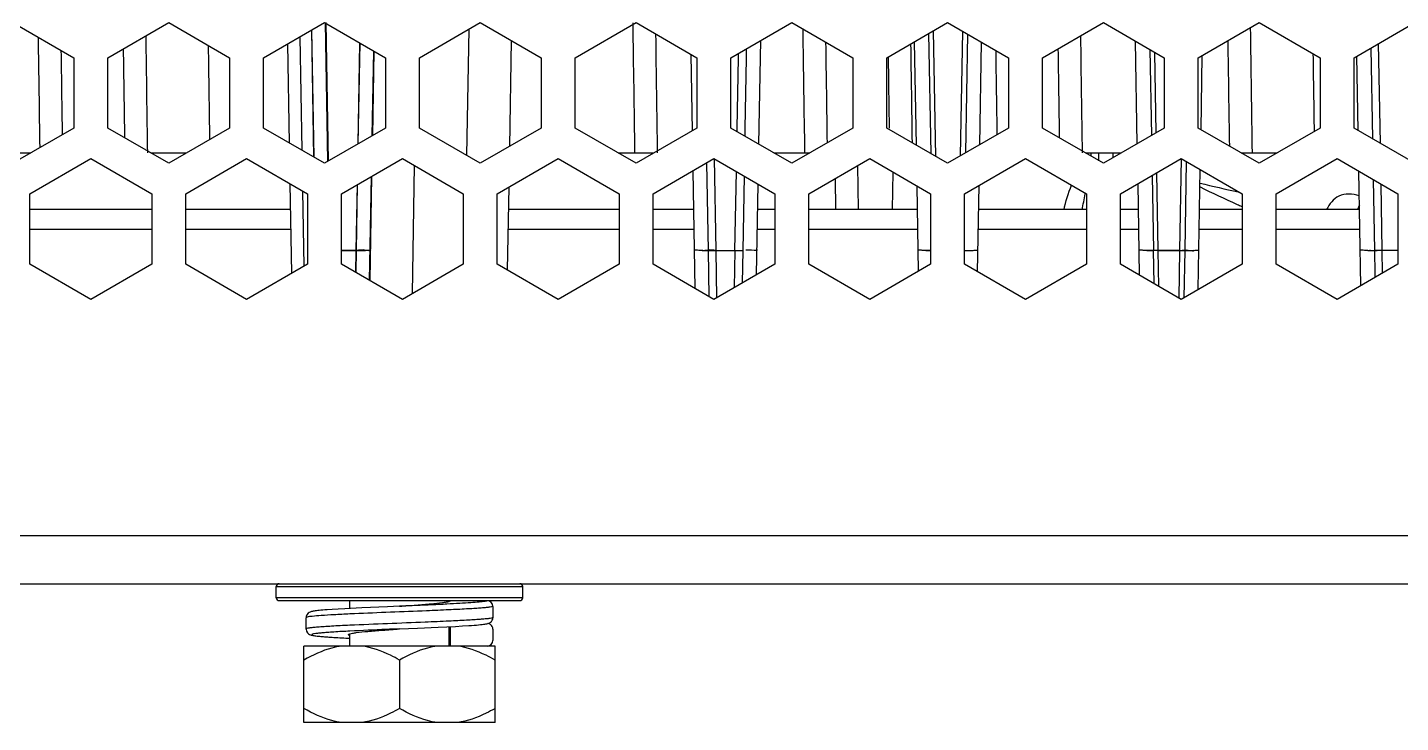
# Model space of a CAD drawing. Header units: millimetres. Extents: x 10297564 to 11610295, y -9287743 to -8409454.
# Drawn here: x 10493134 to 10494107, y -9079586 to -9079094 of the extents above; entities that cross this region are included whole.
import ezdxf

# ---------------------------------------------------------------- set-up
doc = ezdxf.new("R2010")
doc.units = ezdxf.units.MM
doc.header["$LTSCALE"] = 100
doc.layers.add('-0', color=7, linetype='Continuous')

# ---------------------------------------------------------------- blocks, each defined once
blk = doc.blocks.new('인버터 외형도')
at = {"layer": '-0', "linetype": 'Continuous'}
for p, q in [((92987.56, 51825.48), (93019.91, 51806.8)), ((93037.97, 51806.8), (93070.33, 51825.48)), ((93070.33, 51825.48), (93102.68, 51806.8)), ((93120.74, 51806.8), (93153.1, 51825.48)), ((93153.1, 51825.48), (93185.45, 51806.8)), ((93154.97, 51751.84), (93153.69, 51825.49)), ((93153.77, 51825.49), (93155.06, 51751.89)), ((93203.51, 51806.8), (93235.86, 51825.48)), ((93235.86, 51825.48), (93268.22, 51806.8)), ((93286.28, 51806.8), (93318.63, 51825.48)), ((93318.63, 51825.48), (93350.99, 51806.8)), ((93369.05, 51806.8), (93401.4, 51825.48)), ((93401.4, 51825.48), (93433.76, 51806.8)), ((93451.82, 51806.8), (93484.17, 51825.48)), ((93484.17, 51825.48), (93516.53, 51806.8)), ((93534.59, 51806.8), (93566.94, 51825.48)), ((93566.94, 51825.48), (93599.3, 51806.8)), ((93617.36, 51806.8), (93649.71, 51825.48)), ((93649.71, 51825.48), (93682.07, 51806.8)), ((93700.13, 51806.8), (93732.48, 51825.48)), ((93139.97, 51817.9), (93141.02, 51757.73)), ((93146.24, 51821.52), (93147.42, 51754.03)), ((93147.5, 51753.99), (93146.32, 51821.57)), ((93228.72, 51754.88), (93229.9, 51822.03)), ((93474.08, 51819.65), (93475.19, 51755.94)), ((93477.84, 51754.41), (93476.68, 51821.15)), ((93491.03, 51754.72), (93492.18, 51820.86)), ((93494.79, 51819.35), (93493.69, 51756.25)), ((93134.54, 51761.47), (93133.62, 51814.24)), ((93171.8, 51814.68), (93170.86, 51761.02)), ((93170.93, 51761.06), (93171.87, 51814.64)), ((93178.45, 51765.4), (93179.24, 51810.39)), ((93179.31, 51810.34), (93178.53, 51765.44)), ((93252.36, 51815.96), (93251.38, 51759.72)), ((93377.21, 51811.51), (93377.12, 51806.66)), ((93383.91, 51760.86), (93384.87, 51815.93)), ((93467.59, 51760.33), (93466.63, 51815.35)), ((93501.28, 51760.64), (93502.23, 51815.05)), ((93584.96, 51761.16), (93584.01, 51815.62)), ((93591.61, 51811.24), (93592.41, 51765.46)), ((93595.01, 51766.96), (93594.26, 51809.71)), ((93709.03, 51811.94), (93709.87, 51763.81)), ((93714.08, 51761.39), (93713.15, 51814.32)), ((93019.91, 51806.8), (93019.91, 51769.44)), ((93037.97, 51769.44), (93037.97, 51806.8)), ((93102.68, 51806.8), (93102.68, 51769.44)), ((93120.74, 51769.44), (93120.74, 51806.8)), ((93185.45, 51806.8), (93185.45, 51769.44)), ((93203.51, 51769.44), (93203.51, 51806.8)), ((93268.22, 51806.8), (93268.22, 51769.44)), ((93286.28, 51769.44), (93286.28, 51806.8)), ((93348.57, 51768.04), (93347.87, 51808.6)), ((93350.99, 51806.8), (93350.99, 51769.44)), ((93369.05, 51769.44), (93369.05, 51806.8)), ((93372.33, 51769.38), (93372.99, 51806.73)), ((93372.99, 51806.73), (93373.03, 51809.1)), ((93377.12, 51806.66), (93376.47, 51769.31)), ((93433.76, 51806.8), (93433.76, 51769.44)), ((93451.82, 51769.44), (93451.82, 51806.8)), ((93516.53, 51806.8), (93516.53, 51769.44)), ((93534.59, 51769.44), (93534.59, 51806.8)), ((93599.3, 51806.8), (93599.3, 51769.44)), ((93617.36, 51769.44), (93617.36, 51806.8)), ((93618.8, 51768.6), (93619.49, 51808.03)), ((93682.07, 51806.8), (93682.07, 51769.44)), ((93700.13, 51769.44), (93700.13, 51806.8)), ((93702.22, 51768.23), (93701.53, 51807.61)), ((93019.91, 51769.44), (92987.56, 51750.76)), ((93070.33, 51750.76), (93037.97, 51769.44)), ((93102.68, 51769.44), (93070.33, 51750.76)), ((93153.1, 51750.76), (93120.74, 51769.44)), ((93185.45, 51769.44), (93153.1, 51750.76)), ((93235.86, 51750.76), (93203.51, 51769.44)), ((93268.22, 51769.44), (93235.86, 51750.76)), ((93318.63, 51750.76), (93286.28, 51769.44)), ((93350.99, 51769.44), (93318.63, 51750.76)), ((93401.4, 51750.76), (93369.05, 51769.44)), ((93372.3, 51767.56), (93372.33, 51769.38)), ((93376.47, 51769.31), (93376.4, 51765.2)), ((93433.76, 51769.44), (93401.4, 51750.76)), ((93484.17, 51750.76), (93451.82, 51769.44)), ((93516.53, 51769.44), (93484.17, 51750.76)), ((93566.94, 51750.76), (93534.59, 51769.44)), ((93599.3, 51769.44), (93566.94, 51750.76)), ((93649.71, 51750.76), (93617.36, 51769.44)), ((93682.07, 51769.44), (93649.71, 51750.76)), ((93732.48, 51750.76), (93700.13, 51769.44)), ((92978.04, 51756.25), (92997.08, 51756.25)), ((92996.59, 51734.56), (93028.94, 51753.24)), ((93028.94, 51753.24), (93061.3, 51734.56)), ((93060.81, 51756.25), (93079.85, 51756.25)), ((93079.36, 51734.56), (93111.71, 51753.24)), ((93111.71, 51753.24), (93144.07, 51734.56)), ((93162.12, 51734.56), (93194.48, 51753.24)), ((93194.48, 51753.24), (93226.84, 51734.56)), ((93244.89, 51734.56), (93277.25, 51753.24)), ((93277.25, 51753.24), (93309.6, 51734.56)), ((93309.11, 51756.25), (93317.89, 51756.25)), ((93317.89, 51756.25), (93328.15, 51756.25)), ((93327.66, 51734.56), (93360.02, 51753.24)), ((93360.02, 51753.24), (93392.37, 51734.56)), ((93361.13, 51704.55), (93360.27, 51753.25)), ((93391.88, 51756.25), (93408.18, 51756.25)), ((93408.18, 51756.25), (93410.92, 51756.25)), ((93410.43, 51734.56), (93442.79, 51753.24)), ((93442.79, 51753.24), (93475.14, 51734.56)), ((93493.2, 51734.56), (93525.56, 51753.24)), ((93525.56, 51753.24), (93557.91, 51734.56)), ((93557.42, 51756.25), (93576.46, 51756.25)), ((93572.2, 51753.79), (93572.15, 51756.25)), ((93575.97, 51734.56), (93608.33, 51753.24)), ((93607.53, 51704.54), (93608.38, 51753.24)), ((93608.33, 51753.24), (93640.68, 51734.56)), ((93611, 51751.7), (93610.17, 51704.54)), ((93640.19, 51756.25), (93645.95, 51756.25)), ((93645.95, 51756.25), (93659.23, 51756.25)), ((93658.74, 51734.56), (93691.1, 51753.24)), ((93691.1, 51753.24), (93723.45, 51734.56)), ((93200.82, 51749.58), (93199.64, 51681.5)), ((93350.04, 51684.29), (93348.94, 51746.85)), ((93356.13, 51751), (93356.95, 51704.54)), ((93371.2, 51704.54), (93371.93, 51746.37)), ((93376.02, 51744), (93375.33, 51704.54)), ((93436.87, 51726.16), (93436.46, 51749.59)), ((93455.08, 51746.15), (93454.73, 51726.16)), ((93592.78, 51744.27), (93593.47, 51704.54)), ((93596.1, 51704.54), (93595.38, 51745.77)), ((93617.32, 51683.72), (93618.43, 51747.41)), ((93703.66, 51685.78), (93702.6, 51746.6)), ((93135.75, 51692.4), (93134.92, 51739.85)), ((93170.48, 51739.39), (93169.88, 51704.54)), ((93169.95, 51704.54), (93170.56, 51739.43)), ((93177.11, 51688.55), (93178.07, 51743.77)), ((93178.15, 51743.82), (93177.19, 51688.51)), ((93251, 51738.09), (93250.23, 51694.12)), ((93382.7, 51691.62), (93383.54, 51739.67)), ((93424.83, 51726.16), (93424.54, 51742.71)), ((93468.76, 51693.52), (93467.97, 51738.7)), ((93500.11, 51693.22), (93500.91, 51739.01)), ((93586.18, 51691.31), (93585.33, 51739.97)), ((93710.25, 51742.19), (93710.91, 51704.54)), ((93715.07, 51704.54), (93714.45, 51739.76)), ((92996.59, 51697.2), (92996.59, 51734.56)), ((93061.3, 51734.56), (93061.3, 51697.2)), ((93079.36, 51697.2), (93079.36, 51734.56)), ((93141.4, 51736.1), (93142.1, 51696.07)), ((93144.07, 51734.56), (93144.07, 51697.2)), ((93162.12, 51697.2), (93162.12, 51734.56)), ((93226.84, 51734.56), (93226.84, 51697.2)), ((93244.89, 51697.2), (93244.89, 51734.56)), ((93309.6, 51734.56), (93309.6, 51697.2)), ((93327.66, 51697.2), (93327.66, 51734.56)), ((93392.37, 51734.56), (93392.37, 51697.2)), ((93410.43, 51697.2), (93410.43, 51734.56)), ((93475.14, 51734.56), (93475.14, 51697.2)), ((93493.2, 51697.2), (93493.2, 51734.56)), ((93557.91, 51734.56), (93557.91, 51697.2)), ((93575.97, 51697.2), (93575.97, 51734.56)), ((93640.68, 51734.56), (93640.68, 51697.2)), ((93658.74, 51697.2), (93658.74, 51734.56)), ((93723.45, 51734.56), (93723.45, 51697.2)), ((93061.3, 51726.16), (92996.59, 51726.16)), ((93135.16, 51726.16), (93079.36, 51726.16)), ((93309.6, 51726.16), (93250.79, 51726.16)), ((93349.3, 51726.16), (93327.66, 51726.16)), ((93392.37, 51726.16), (93383.3, 51726.16)), ((93468.19, 51726.16), (93410.43, 51726.16)), ((93557.91, 51726.16), (93500.68, 51726.16)), ((93585.57, 51726.16), (93575.97, 51726.16)), ((93640.68, 51726.16), (93618.06, 51726.16)), ((93638.05, 51728.96), (93638.75, 51728.64)), ((93702.96, 51726.16), (93658.74, 51726.16)), ((93061.3, 51715.58), (92996.59, 51715.58)), ((93135.34, 51715.58), (93079.36, 51715.58)), ((93309.6, 51715.58), (93250.61, 51715.58)), ((93349.49, 51715.58), (93327.66, 51715.58)), ((93392.37, 51715.58), (93383.12, 51715.58)), ((93468.38, 51715.58), (93410.43, 51715.58)), ((93557.91, 51715.58), (93500.5, 51715.58)), ((93585.76, 51715.58), (93575.97, 51715.58)), ((93640.68, 51715.58), (93617.88, 51715.58)), ((93703.14, 51715.58), (93658.74, 51715.58)), ((93169.95, 51704.54), (93162.12, 51704.54)), ((93162.12, 51704.54), (93169.88, 51704.54)), ((93169.88, 51704.54), (93169.68, 51692.84)), ((93169.75, 51692.8), (93169.95, 51704.54)), ((93356.95, 51704.54), (93357.37, 51679.83)), ((93356.95, 51704.54), (93361.88, 51704.54)), ((93361.13, 51704.54), (93375.33, 51704.54)), ((93361.56, 51679.18), (93361.13, 51704.54)), ((93361.88, 51704.54), (93371.21, 51704.54)), ((93371.2, 51704.54), (93370.85, 51684.57)), ((93375.32, 51704.54), (93375.03, 51687.19)), ((93593.46, 51704.54), (93593.75, 51686.94)), ((93607.53, 51704.54), (93593.47, 51704.54)), ((93596.41, 51685.4), (93596.1, 51704.54)), ((93596.1, 51704.54), (93610.17, 51704.54)), ((93607.13, 51679.22), (93607.55, 51704.54)), ((93610.17, 51704.54), (93609.76, 51679.35)), ((93710.92, 51704.54), (93711, 51700.32)), ((93715.66, 51704.54), (93710.92, 51704.54)), ((93711, 51700.32), (93711.07, 51696.11)), ((93715.28, 51692.48), (93715.07, 51704.54)), ((93723.45, 51704.54), (93715.07, 51704.54)), ((93723.45, 51704.54), (93715.66, 51704.54)), ((93028.94, 51678.52), (92996.59, 51697.2)), ((93061.3, 51697.2), (93028.94, 51678.52)), ((93111.71, 51678.52), (93079.36, 51697.2)), ((93144.07, 51697.2), (93111.71, 51678.52)), ((93194.48, 51678.52), (93162.12, 51697.2)), ((93226.84, 51697.2), (93194.48, 51678.52)), ((93277.25, 51678.52), (93244.89, 51697.2)), ((93309.6, 51697.2), (93277.25, 51678.52)), ((93360.02, 51678.52), (93327.66, 51697.2)), ((93392.37, 51697.2), (93360.02, 51678.52)), ((93442.79, 51678.52), (93410.43, 51697.2)), ((93475.14, 51697.2), (93442.79, 51678.52)), ((93525.56, 51678.52), (93493.2, 51697.2)), ((93557.91, 51697.2), (93525.56, 51678.52)), ((93608.33, 51678.52), (93575.97, 51697.2)), ((93640.68, 51697.2), (93608.33, 51678.52)), ((93691.1, 51678.52), (93658.74, 51697.2)), ((93723.45, 51697.2), (93691.1, 51678.52)), ((93711.07, 51696.11), (93711.19, 51690.12)), ((86767.06, 51553.09), (97918.36, 51553.09)), ((86767.06, 51527.51), (97918.36, 51527.51)), ((93127.51, 51519.99), (93127.51, 51526)), ((93127.51, 51526), (93258.44, 51526)), ((93258.44, 51519.99), (93258.44, 51526)), ((93258.44, 51519.99), (93127.51, 51519.99)), ((93256.93, 51518.48), (93129.02, 51518.48)), ((93166.64, 51514.36), (93166.64, 51518.48)), ((93219.31, 51518.13), (93219.31, 51518.48)), ((93157.13, 51513.82), (93154.45, 51513.63)), ((93160.3, 51514.01), (93157.13, 51513.82)), ((93163.99, 51514.22), (93160.3, 51514.01)), ((93172.91, 51514.66), (93163.99, 51514.22)), ((93168.99, 51511.53), (93166.56, 51511.42)), ((93186.64, 51515.26), (93172.91, 51514.66)), ((93193.02, 51515.53), (93186.64, 51515.26)), ((93192.98, 51515.52), (93193.02, 51515.53)), ((93242.56, 51515.47), (93242.56, 51509.45)), ((93143.37, 51510.06), (93143.31, 51509.52)), ((93143.31, 51509.5), (93143.31, 51509.45)), ((93143.31, 51503.43), (93143.31, 51509.45)), ((93143.31, 51503.43), (93143.31, 51503.34)), ((93192.92, 51503.48), (93202.56, 51503.89)), ((93192.92, 51503.48), (93192.98, 51503.49)), ((93202.56, 51503.89), (93213.49, 51504.37)), ((93213.49, 51504.37), (93222.66, 51504.83)), ((93219.31, 51494.4), (93219.31, 51504.65)), ((93220.02, 51494.4), (93220.02, 51504.69)), ((93222.66, 51504.83), (93226.51, 51505.05)), ((93226.51, 51505.05), (93229.83, 51505.26)), ((93242.56, 51503.43), (93242.56, 51497.41)), ((93146.06, 51500.24), (93146.9, 51500.05)), ((93159.26, 51498.93), (93162.77, 51498.73)), ((93162.77, 51498.73), (93166.64, 51498.53)), ((93166.64, 51494.4), (93166.64, 51500.86)), ((93142.18, 51453.77), (93142.18, 51494.4)), ((93243.77, 51494.4), (93142.18, 51494.4)), ((93219.52, 51494.68), (93219.31, 51494.75)), ((93243.77, 51453.77), (93243.77, 51494.4)), ((93192.98, 51486.92), (93192.98, 51461.25)), ((93243.77, 51453.77), (93142.18, 51453.77))]:
    blk.add_line(p, q, dxfattribs=at)
for points in [[(93154.45, 51513.63), (93153.27, 51513.55), (93152.21, 51513.46), (93151.24, 51513.37), (93150.36, 51513.29), (93149.57, 51513.21), (93148.86, 51513.13), (93148.23, 51513.05), (93147.66, 51512.97), (93147.15, 51512.88), (93146.69, 51512.8), (93146.27, 51512.7), (93145.87, 51512.59), (93145.45, 51512.44), (93144.97, 51512.21), (93144.37, 51511.79), (93143.76, 51511.05), (93143.37, 51510.06)], [(93143.31, 51503.33), (93143.53, 51502.3), (93144.05, 51501.43), (93144.68, 51500.85), (93145.22, 51500.54), (93145.66, 51500.36), (93146.06, 51500.24)], [(93229.83, 51505.26), (93231.3, 51505.36), (93232.64, 51505.46), (93233.86, 51505.56), (93234.96, 51505.66), (93235.94, 51505.75), (93236.82, 51505.85), (93237.59, 51505.95), (93238.27, 51506.04), (93238.87, 51506.14), (93239.4, 51506.24), (93239.88, 51506.36)], [(93239.88, 51506.36), (93240.36, 51506.51), (93240.9, 51506.75), (93241.33, 51507.02)], [(93146.9, 51500.05), (93147.38, 51499.96), (93147.91, 51499.88), (93148.5, 51499.8), (93149.16, 51499.72), (93149.9, 51499.64), (93150.72, 51499.56), (93151.63, 51499.47), (93152.64, 51499.39), (93153.74, 51499.3), (93154.95, 51499.21), (93156.27, 51499.12), (93159.26, 51498.93)]]:
    blk.add_lwpolyline(points, dxfattribs=at)
for centre, radius, start, end in [((138459.67, 52441.15), 45146.98, 180.781398, 180.869235), ((138143.64, 52441.15), 45146.98, 180.791326, 180.865756), ((138188.78, 52441.15), 45134.94, 180.790388, 180.869467), ((138459.67, 52441.15), 45134.94, 180.789316, 180.869467), ((138549.96, 52441.15), 45146.98, 180.785774, 180.869235), ((138685.4, 52441.15), 45134.94, 180.790388, 180.869467), ((138775.69, 52441.15), 45134.94, 180.78491, 180.869467), ((138143.64, 52441.15), 45134.94, 180.800422, 180.857221), ((138188.78, 52441.15), 45146.98, 180.798941, 180.859052), ((138233.93, 52441.15), 45146.98, 180.796877, 180.860279), ((138549.96, 52441.15), 45134.94, 180.794869, 180.862699), ((138595.11, 52441.15), 45134.94, 180.795866, 180.862614), ((138640.25, 52441.15), 45134.94, 180.800422, 180.857221), ((138685.4, 52441.15), 45146.98, 180.798941, 180.859052), ((138775.69, 52441.15), 45146.98, 180.793464, 180.864603), ((138595.11, 52441.15), 45146.98, 180.80507, 180.852482), ((138820.84, 52441.15), 45146.98, 180.802428, 180.854803), ((93477.44, 51761.32), 83.23, 355.43887, 356.16327), ((92777.72, 51756.36), 786.79, 359.69499, 359.83521), ((92863.82, 51756.11), 700.69, 359.83487, 0.01123), ((93882.63, 52276.55), 599.73, 243.84477, 245.93273), ((93740.21, 52221.89), 496.79, 255.79366, 258.19042), ((93883.18, 52277.77), 601.07, 246.00533, 246.20493), ((94625.99, 51323.4), 1008.08, 156.29897, 156.44984), ((93354.39, 51860.56), 156.04, 269.77282, 270.94273), ((93374, 51854.79), 150.27, 268.93397, 270.37482), ((93591.14, 51770.12), 65.61, 271.06117, 273.01542), ((93708.08, 51858.93), 154.41, 269.76134, 271.04847), ((93129.02, 51526), 1.5, 90, 180), ((93256.93, 51526), 1.5, 0, 90), ((93129.02, 51519.99), 1.5, 180, 270), ((93239.55, 51515.47), 3.01, 359.93344, 89.93119), ((93256.93, 51519.99), 1.5, 270, 0), ((93143.39, 51509.45), 0.0774, 171.35445, 178.90655), ((93239.55, 51509.45), 3.01, 306.22475, 0.01857), ((93239.55, 51503.43), 3.01, 359.98139, 53.78054), ((93239.55, 51497.41), 3.01, 270.06881, 0.06657)]:
    blk.add_arc(centre, radius, start, end, dxfattribs=at)
for points in [[(93546.03, 51726.05), (93546.75, 51730.54), (93548.34, 51734.87), (93550.07, 51739.08)], [(93555.75, 51726.15), (93556.19, 51728.98), (93556.7, 51731.8), (93557.24, 51734.61)], [(93475.12, 51704.53), (93473.76, 51704.51), (93472.4, 51704.51), (93471.04, 51704.54)], [(93593.47, 51704.54), (93591.79, 51704.51), (93590.11, 51704.5), (93588.42, 51704.54)], [(93241.33, 51505.86), (93240.93, 51506.15), (93240.45, 51506.35), (93239.97, 51506.41)]]:
    blk.add_open_spline(points, degree=3, dxfattribs=at)
for points, knots in [([(93702.84, 51733.51), (93699.4, 51734.57), (93691.61, 51735.12), (93686.96, 51729.09), (93685.54, 51726.22)], [0, 0, 0, 0, 0.529206, 1, 1, 1, 1]), ([(93169.87, 51704.54), (93170.54, 51704.53), (93171.86, 51704.51), (93173.19, 51704.52), (93173.85, 51704.52)], [0, 0, 0, 0, 0.502474, 1, 1, 1, 1]), ([(93177.47, 51704.74), (93177.46, 51704), (93173.37, 51705.21), (93171.72, 51704.51), (93169.95, 51704.54)], [0, 0, 0, 0, 0.293586, 1, 1, 1, 1]), ([(93173.85, 51704.52), (93174.55, 51704.53), (93175.64, 51704.56), (93176.73, 51704.6), (93177.12, 51704.67)], [0, 0, 0, 0, 0.639185, 1, 1, 1, 1]), ([(93177.12, 51704.67), (93177.18, 51704.68), (93177.24, 51704.69), (93177.35, 51704.72), (93177.35, 51704.74)], [0, 0, 0, 0, 0.724375, 1, 1, 1, 1]), ([(93350.65, 51704.6), (93350.4, 51704.61), (93350.18, 51704.68), (93349.68, 51704.66), (93349.68, 51704.74)], [0, 0, 0, 0, 0.753704, 1, 1, 1, 1]), ([(93353.77, 51704.52), (93353.17, 51704.53), (93352.13, 51704.54), (93351.09, 51704.57), (93350.65, 51704.6)], [0, 0, 0, 0, 0.569863, 1, 1, 1, 1]), ([(93361.11, 51704.54), (93359.38, 51704.51), (93357.78, 51705.19), (93353.83, 51704.03), (93353.82, 51704.74)], [0, 0, 0, 0, 0.708125, 1, 1, 1, 1]), ([(93382.93, 51704.75), (93382.91, 51704.24), (93379.71, 51704.98), (93378.4, 51704.52), (93376.9, 51704.6)], [0, 0, 0, 0, 0.253515, 1, 1, 1, 1]), ([(93469.62, 51704.59), (93469.36, 51704.61), (93469.12, 51704.69), (93468.57, 51704.65), (93468.57, 51704.74)], [0, 0, 0, 0, 0.735087, 1, 1, 1, 1]), ([(93471.04, 51704.54), (93470.78, 51704.55), (93470.31, 51704.56), (93469.84, 51704.58), (93469.62, 51704.59)], [0, 0, 0, 0, 0.545738, 1, 1, 1, 1]), ([(93471.98, 51704.59), (93472.41, 51704.55), (93473.46, 51704.51), (93474.51, 51704.51), (93475.14, 51704.52)], [0, 0, 0, 0, 0.404756, 1, 1, 1, 1]), ([(93492.78, 51704.54), (93493.45, 51704.53), (93494.78, 51704.51), (93496.1, 51704.52), (93496.76, 51704.52)], [0, 0, 0, 0, 0.502474, 1, 1, 1, 1]), ([(93496.76, 51704.52), (93497.46, 51704.53), (93498.55, 51704.56), (93499.64, 51704.6), (93500.03, 51704.67)], [0, 0, 0, 0, 0.639185, 1, 1, 1, 1]), ([(93500.03, 51704.67), (93500.09, 51704.68), (93500.16, 51704.69), (93500.26, 51704.72), (93500.26, 51704.74)], [0, 0, 0, 0, 0.724375, 1, 1, 1, 1]), ([(93587, 51704.59), (93586.74, 51704.61), (93586.5, 51704.69), (93585.95, 51704.65), (93585.95, 51704.74)], [0, 0, 0, 0, 0.735087, 1, 1, 1, 1]), ([(93588.42, 51704.54), (93588.17, 51704.55), (93587.69, 51704.56), (93587.22, 51704.58), (93587, 51704.59)], [0, 0, 0, 0, 0.545738, 1, 1, 1, 1]), ([(93589.37, 51704.59), (93589.77, 51704.55), (93590.77, 51704.51), (93591.76, 51704.51), (93592.35, 51704.52)], [0, 0, 0, 0, 0.407156, 1, 1, 1, 1]), ([(93607.53, 51704.54), (93609.3, 51704.51), (93610.92, 51705.2), (93615.01, 51704.01), (93615.01, 51704.74)], [0, 0, 0, 0, 0.706786, 1, 1, 1, 1]), ([(93610.17, 51704.54), (93610.83, 51704.53), (93612.16, 51704.51), (93613.49, 51704.52), (93614.15, 51704.52)], [0, 0, 0, 0, 0.502474, 1, 1, 1, 1]), ([(93614.15, 51704.52), (93614.84, 51704.53), (93615.93, 51704.56), (93617.03, 51704.6), (93617.41, 51704.67)], [0, 0, 0, 0, 0.639185, 1, 1, 1, 1]), ([(93617.41, 51704.67), (93617.47, 51704.68), (93617.54, 51704.69), (93617.64, 51704.72), (93617.64, 51704.74)], [0, 0, 0, 0, 0.724375, 1, 1, 1, 1]), ([(93704.36, 51704.59), (93704.11, 51704.61), (93703.87, 51704.68), (93703.33, 51704.65), (93703.33, 51704.74)], [0, 0, 0, 0, 0.735206, 1, 1, 1, 1]), ([(93707.44, 51704.52), (93706.86, 51704.52), (93705.83, 51704.53), (93704.81, 51704.57), (93704.36, 51704.59)], [0, 0, 0, 0, 0.567611, 1, 1, 1, 1]), ([(93708.28, 51704.58), (93708.57, 51704.56), (93710.31, 51704.47), (93712.07, 51704.52), (93713.53, 51704.6)], [0, 0, 0, 0, 0.164225, 1, 1, 1, 1]), ([(93239.55, 51518.48), (93239.42, 51518.38), (93238.97, 51518.25), (93238.11, 51518.08), (93236.84, 51517.9), (93234.38, 51517.64), (93230.41, 51517.33), (93224.68, 51516.97), (93217.82, 51516.61), (93210.06, 51516.25), (93201.7, 51515.89), (93195.95, 51515.65), (93193.02, 51515.53)], [0, 0, 0, 0, 0.010481, 0.029443, 0.056945, 0.09281, 0.188378, 0.312859, 0.461872, 0.630142, 0.811684, 1, 1, 1, 1]), ([(93193.02, 51515.53), (93195.98, 51515.74), (93201.56, 51516.14), (93209.15, 51516.75), (93214.5, 51517.28), (93217.68, 51517.75), (93218.85, 51517.99), (93219.31, 51518.13)], [0, 0, 0, 0, 0.336028, 0.635075, 0.864534, 0.945104, 1, 1, 1, 1]), ([(93219.31, 51518.13), (93219.4, 51518.16), (93219.65, 51518.24), (93219.92, 51518.34), (93220.02, 51518.48)], [0, 0, 0, 0, 0.343642, 1, 1, 1, 1]), ([(93166.56, 51511.42), (93163.76, 51511.29), (93158.69, 51511.03), (93152, 51510.65), (93147.23, 51510.23), (93144.7, 51509.97), (93143.83, 51509.73)], [0, 0, 0, 0, 0.369392, 0.667656, 0.881024, 1, 1, 1, 1]), ([(93219.32, 51513.6), (93215.33, 51513.42), (93198.55, 51512.7), (93181.77, 51512.1), (93168.99, 51511.53)], [0, 0, 0, 0, 0.238071, 1, 1, 1, 1]), ([(93242.56, 51515.47), (93242.36, 51515.33), (93241.64, 51515.19), (93240.29, 51514.95), (93238.22, 51514.74), (93235.53, 51514.51), (93232.23, 51514.28), (93226.76, 51513.96), (93222.4, 51513.75), (93219.32, 51513.6)], [0, 0, 0, 0, 0.030884, 0.090815, 0.1795, 0.295825, 0.438201, 0.604638, 1, 1, 1, 1]), ([(93143.83, 51509.73), (93143.7, 51509.69), (93143.53, 51509.64), (93143.32, 51509.52), (93143.31, 51509.46)], [0, 0, 0, 0, 0.673344, 1, 1, 1, 1]), ([(93166.56, 51505.4), (93164.87, 51505.33), (93161.64, 51505.17), (93157.08, 51504.93), (93153.09, 51504.69), (93149.74, 51504.45), (93147.07, 51504.21), (93145.15, 51503.98), (93143.97, 51503.77), (93143.46, 51503.61), (93143.31, 51503.49), (93143.31, 51503.43)], [0, 0, 0, 0, 0.217448, 0.413509, 0.585077, 0.729446, 0.844366, 0.928097, 0.979555, 0.993255, 1, 1, 1, 1]), ([(93219.32, 51507.59), (93215.11, 51507.39), (93197.52, 51506.65), (93179.93, 51506.02), (93166.56, 51505.4)], [0, 0, 0, 0, 0.239921, 1, 1, 1, 1]), ([(93166.56, 51500.86), (93167.01, 51501), (93168.17, 51501.24), (93171.33, 51501.72), (93176.68, 51502.25), (93184.32, 51502.86), (93189.94, 51503.27), (93192.92, 51503.48)], [0, 0, 0, 0, 0.053433, 0.133017, 0.361942, 0.662037, 1, 1, 1, 1]), ([(93192.92, 51503.48), (93190.6, 51503.39), (93181.81, 51503.02), (93173.03, 51502.64), (93166.57, 51502.31)], [0, 0, 0, 0, 0.264731, 1, 1, 1, 1]), ([(93242.56, 51509.45), (93242.36, 51509.31), (93241.64, 51509.17), (93240.29, 51508.94), (93238.22, 51508.73), (93235.54, 51508.5), (93232.23, 51508.27), (93226.76, 51507.95), (93222.4, 51507.73), (93219.32, 51507.59)], [0, 0, 0, 0, 0.030885, 0.090815, 0.1795, 0.295825, 0.4382, 0.604636, 1, 1, 1, 1]), ([(93166.57, 51502.31), (93163.75, 51502.17), (93159.77, 51501.95), (93154.82, 51501.62), (93151.9, 51501.39), (93149.62, 51501.17), (93147.85, 51500.94), (93146.96, 51500.74), (93146.33, 51500.56), (93146.32, 51500.42)], [0, 0, 0, 0, 0.414583, 0.58592, 0.729859, 0.844352, 0.927837, 0.979387, 1, 1, 1, 1]), ([(93146.32, 51500.42), (93146.32, 51500.29), (93146.95, 51500.1), (93147.83, 51499.9), (93149.6, 51499.68), (93151.88, 51499.45), (93154.81, 51499.22), (93159.77, 51498.89), (93163.77, 51498.67), (93166.59, 51498.53)], [0, 0, 0, 0, 0.020118, 0.071247, 0.154482, 0.268904, 0.412945, 0.584535, 1, 1, 1, 1]), ([(93165.89, 51500.42), (93165.89, 51500.51), (93166.14, 51500.72), (93166.39, 51500.8), (93166.56, 51500.86)], [0, 0, 0, 0, 0.334005, 1, 1, 1, 1]), ([(93166.56, 51499.99), (93166.39, 51500.04), (93166.14, 51500.12), (93165.89, 51500.33), (93165.89, 51500.42)], [0, 0, 0, 0, 0.665995, 1, 1, 1, 1]), ([(93162.22, 51494.4), (93160.46, 51494.16), (93153.44, 51492.69), (93146.85, 51489.61), (93142.18, 51486.92)], [0, 0, 0, 0, 0.24756, 1, 1, 1, 1]), ([(93192.98, 51486.92), (93191.4, 51487.83), (93185.12, 51491.21), (93178.23, 51493.66), (93172.94, 51494.4)], [0, 0, 0, 0, 0.253702, 1, 1, 1, 1]), ([(93213.01, 51494.4), (93211.25, 51494.16), (93204.23, 51492.69), (93197.64, 51489.61), (93192.98, 51486.92)], [0, 0, 0, 0, 0.24756, 1, 1, 1, 1]), ([(93220.02, 51494.4), (93220, 51494.43), (93219.86, 51494.56), (93219.67, 51494.63), (93219.52, 51494.68)], [0, 0, 0, 0, 0.174421, 1, 1, 1, 1]), ([(93243.77, 51486.92), (93242.19, 51487.83), (93235.91, 51491.21), (93229.02, 51493.66), (93223.73, 51494.4)], [0, 0, 0, 0, 0.253702, 1, 1, 1, 1]), ([(93162.22, 51453.77), (93160.46, 51454.01), (93153.44, 51455.48), (93146.85, 51458.56), (93142.18, 51461.25)], [0, 0, 0, 0, 0.24756, 1, 1, 1, 1]), ([(93192.98, 51461.25), (93191.4, 51460.34), (93185.12, 51456.96), (93178.23, 51454.51), (93172.94, 51453.77)], [0, 0, 0, 0, 0.253702, 1, 1, 1, 1]), ([(93213.01, 51453.77), (93211.25, 51454.01), (93204.23, 51455.48), (93197.64, 51458.56), (93192.98, 51461.25)], [0, 0, 0, 0, 0.24756, 1, 1, 1, 1]), ([(93243.77, 51461.25), (93242.19, 51460.34), (93235.91, 51456.96), (93229.02, 51454.51), (93223.73, 51453.77)], [0, 0, 0, 0, 0.253702, 1, 1, 1, 1])]:
    blk.add_open_spline(points, degree=3, knots=knots, dxfattribs=at)

msp = doc.modelspace()

# ---------------------------------------------------------------- block references
at = {"xscale": 1.333333333333333, "yscale": 1.333333333333333, "zscale": 1.333333333333333}
msp.add_blockref('인버터 외형도', (10369140.57, -9148190.99), dxfattribs=at)

doc.saveas('drawing.dxf')
